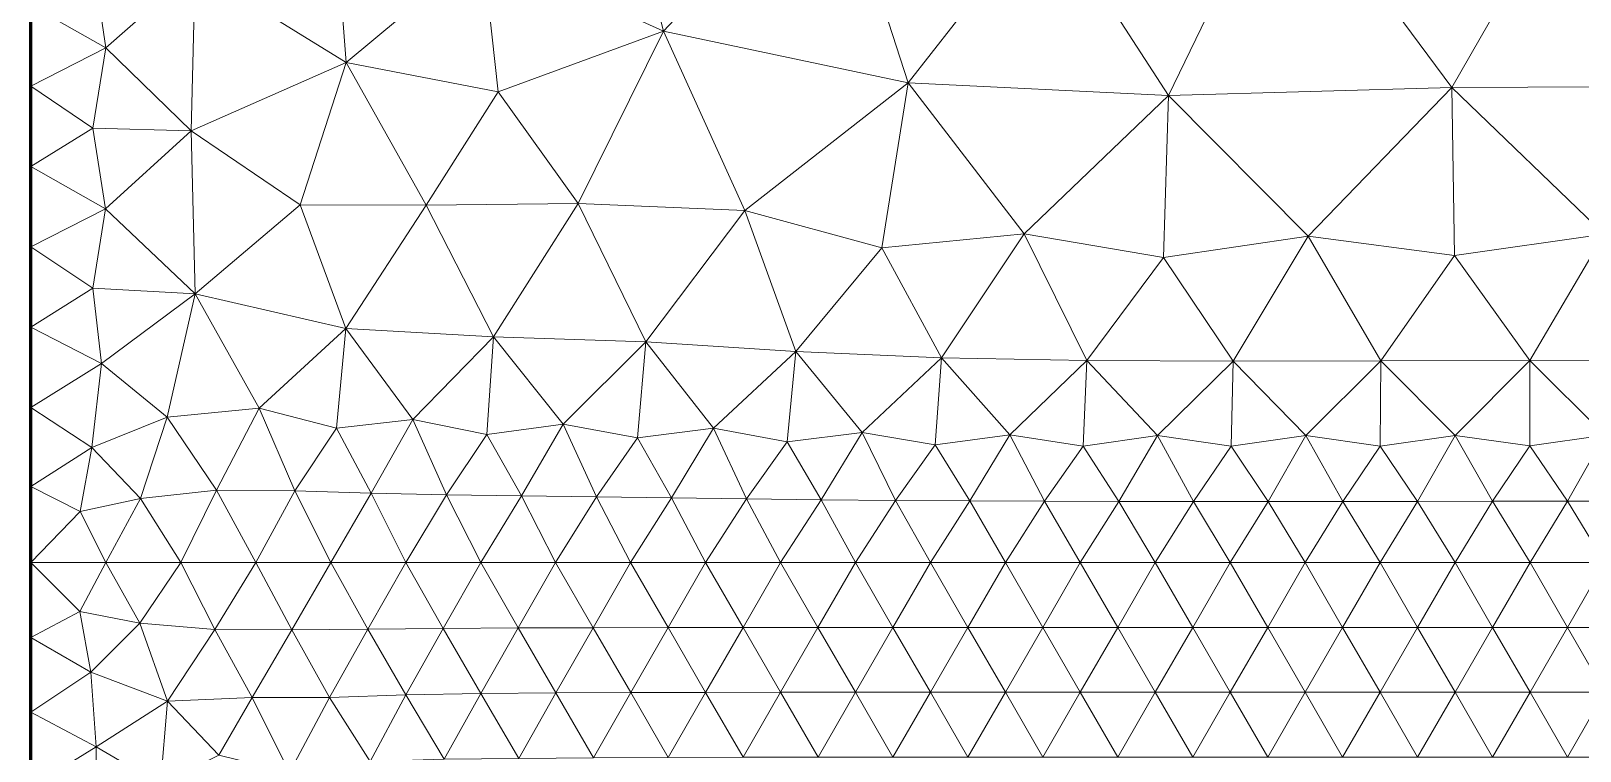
# Model space of a CAD drawing. Extents: x 1.2 to 53.9, y -43.5 to 3.2.
# Drawn here: x 44.609 to 48.75, y -31.263 to -29.338 of the extents above; entities that cross this region are included whole.
import ezdxf

# ---------------------------------------------------------------- set-up
doc = ezdxf.new("R2010")
doc.units = 0
doc.header["$MEASUREMENT"] = 0
doc.layers.add('layer', color=7, linetype='Continuous')

msp = doc.modelspace()

# ---------------------------------------------------------------- linework, layer by layer
at = {"color": 1, "lineweight": 60}
msp.add_line((44.6091, -35.759), (44.6091, -23.259), dxfattribs=at)
at = {"layer": 'layer', "color": 47, "lineweight": 9}
for points in [[(46.1558, -28.7639), (45.8161, -29.1189), (46.2996, -29.3387)], [(46.1558, -28.7639), (46.2996, -29.3387), (46.7536, -28.8579)], [(46.2996, -29.3387), (46.9536, -29.4771), (46.7536, -28.8579)], [(46.7536, -28.8579), (46.9536, -29.4771), (47.3225, -29.006)], [(47.9552, -28.8806), (48.4069, -29.4895), (48.7826, -28.8355)], [(48.4069, -29.4895), (49.2188, -29.4861), (48.7826, -28.8355)], [(47.3225, -29.006), (47.6493, -29.5109), (47.9552, -28.8806)], [(47.6493, -29.5109), (48.4069, -29.4895), (47.9552, -28.8806)], [(45.4154, -28.9486), (45.0483, -29.1737), (45.4515, -29.423)], [(45.4154, -28.9486), (45.4515, -29.423), (45.8161, -29.1189)], [(46.9536, -29.4771), (47.6493, -29.5109), (47.3225, -29.006)], [(45.8161, -29.1189), (45.4515, -29.423), (45.8576, -29.501)], [(45.8161, -29.1189), (45.8576, -29.501), (46.2996, -29.3387)], [(44.7769, -29.1672), (44.6091, -29.2708), (44.8091, -29.3834)], [(44.7769, -29.1672), (44.8091, -29.3834), (45.0483, -29.1737)], [(45.0483, -29.1737), (44.8091, -29.3834), (45.0376, -29.6054)], [(45.0483, -29.1737), (45.0376, -29.6054), (45.4515, -29.423)], [(44.6091, -29.2708), (44.6091, -29.4855), (44.8091, -29.3834)], [(45.8576, -29.501), (46.0713, -29.7994), (46.2996, -29.3387)], [(46.0713, -29.7994), (46.517, -29.818), (46.2996, -29.3387)], [(46.517, -29.818), (46.9536, -29.4771), (46.2996, -29.3387)], [(44.8091, -29.3834), (44.6091, -29.4855), (44.7744, -29.5978)], [(44.8091, -29.3834), (44.7744, -29.5978), (45.0376, -29.6054)], [(45.4515, -29.423), (45.0376, -29.6054), (45.329, -29.8028)], [(45.4515, -29.423), (45.329, -29.8028), (45.6655, -29.8043)], [(45.4515, -29.423), (45.6655, -29.8043), (45.8576, -29.501)], [(46.517, -29.818), (46.8836, -29.9178), (46.9536, -29.4771)], [(46.8836, -29.9178), (47.2643, -29.8803), (46.9536, -29.4771)], [(46.9536, -29.4771), (47.2643, -29.8803), (47.6493, -29.5109)], [(44.6091, -29.4855), (44.6091, -29.7002), (44.7744, -29.5978)], [(45.6655, -29.8043), (46.0713, -29.7994), (45.8576, -29.501)], [(47.2643, -29.8803), (47.6361, -29.9436), (47.6493, -29.5109)], [(47.6361, -29.9436), (48.0233, -29.8868), (47.6493, -29.5109)], [(47.6493, -29.5109), (48.0233, -29.8868), (48.4069, -29.4895)], [(48.0233, -29.8868), (48.4145, -29.9387), (48.4069, -29.4895)], [(48.4069, -29.4895), (48.8145, -29.881), (49.2188, -29.4861)], [(48.4145, -29.9387), (48.8145, -29.881), (48.4069, -29.4895)], [(44.7744, -29.5978), (44.6091, -29.7002), (44.8086, -29.8141)], [(44.7744, -29.5978), (44.8086, -29.8141), (45.0376, -29.6054)], [(45.0376, -29.6054), (44.8086, -29.8141), (45.0482, -30.0409)], [(45.0376, -29.6054), (45.0482, -30.0409), (45.329, -29.8028)], [(44.6091, -29.7002), (44.6091, -29.9149), (44.8086, -29.8141)], [(45.329, -29.8028), (45.0482, -30.0409), (45.4503, -30.1335)], [(45.329, -29.8028), (45.4503, -30.1335), (45.6655, -29.8043)], [(45.4503, -30.1335), (45.8456, -30.1562), (45.6655, -29.8043)], [(45.6655, -29.8043), (45.8456, -30.1562), (46.0713, -29.7994)], [(45.8456, -30.1562), (46.2528, -30.1695), (46.0713, -29.7994)], [(46.0713, -29.7994), (46.2528, -30.1695), (46.517, -29.818)], [(44.8086, -29.8141), (44.6091, -29.9149), (44.7743, -30.0254)], [(44.8086, -29.8141), (44.7743, -30.0254), (45.0482, -30.0409)], [(46.2528, -30.1695), (46.6539, -30.195), (46.517, -29.818)], [(46.517, -29.818), (46.6539, -30.195), (46.8836, -29.9178)], [(46.8836, -29.9178), (47.0432, -30.2115), (47.2643, -29.8803)], [(47.0432, -30.2115), (47.4317, -30.2189), (47.2643, -29.8803)], [(47.2643, -29.8803), (47.4317, -30.2189), (47.6361, -29.9436)], [(47.6361, -29.9436), (47.8222, -30.2208), (48.0233, -29.8868)], [(47.8222, -30.2208), (48.2171, -30.2199), (48.0233, -29.8868)], [(48.0233, -29.8868), (48.2171, -30.2199), (48.4145, -29.9387)], [(48.4145, -29.9387), (48.6154, -30.2187), (48.8145, -29.881)], [(48.6154, -30.2187), (49.0165, -30.2185), (48.8145, -29.881)], [(44.6091, -29.9149), (44.6091, -30.1296), (44.7743, -30.0254)], [(46.6539, -30.195), (47.0432, -30.2115), (46.8836, -29.9178)], [(47.4317, -30.2189), (47.8222, -30.2208), (47.6361, -29.9436)], [(48.2171, -30.2199), (48.6154, -30.2187), (48.4145, -29.9387)], [(44.7743, -30.0254), (44.6091, -30.1296), (44.7975, -30.227)], [(44.7743, -30.0254), (44.7975, -30.227), (45.0482, -30.0409)], [(45.0482, -30.0409), (44.7975, -30.227), (44.9733, -30.3703)], [(45.0482, -30.0409), (44.9733, -30.3703), (45.2188, -30.3468)], [(45.0482, -30.0409), (45.2188, -30.3468), (45.4503, -30.1335)], [(44.6091, -30.1296), (44.6091, -30.3443), (44.7975, -30.227)], [(45.2188, -30.3468), (45.4255, -30.4001), (45.4503, -30.1335)], [(45.4255, -30.4001), (45.6302, -30.3767), (45.4503, -30.1335)], [(45.4503, -30.1335), (45.6302, -30.3767), (45.8456, -30.1562)], [(45.6302, -30.3767), (45.828, -30.4165), (45.8456, -30.1562)], [(45.828, -30.4165), (46.0317, -30.3888), (45.8456, -30.1562)], [(45.8456, -30.1562), (46.0317, -30.3888), (46.2528, -30.1695)], [(46.0317, -30.3888), (46.2304, -30.4256), (46.2528, -30.1695)], [(46.2304, -30.4256), (46.4338, -30.4), (46.2528, -30.1695)], [(46.2528, -30.1695), (46.4338, -30.4), (46.6539, -30.195)], [(44.7975, -30.227), (44.6091, -30.3443), (44.7717, -30.4513)], [(44.7975, -30.227), (44.7717, -30.4513), (44.9733, -30.3703)], [(46.4338, -30.4), (46.6305, -30.4367), (46.6539, -30.195)], [(46.6305, -30.4367), (46.8312, -30.4112), (46.6539, -30.195)], [(46.6539, -30.195), (46.8312, -30.4112), (47.0432, -30.2115)], [(46.8312, -30.4112), (47.0263, -30.4443), (47.0432, -30.2115)], [(47.0263, -30.4443), (47.2256, -30.4174), (47.0432, -30.2115)], [(47.0432, -30.2115), (47.2256, -30.4174), (47.4317, -30.2189)], [(47.2256, -30.4174), (47.4214, -30.4476), (47.4317, -30.2189)], [(47.4214, -30.4476), (47.6204, -30.4197), (47.4317, -30.2189)], [(47.4317, -30.2189), (47.6204, -30.4197), (47.8222, -30.2208)], [(47.6204, -30.4197), (47.8177, -30.4483), (47.8222, -30.2208)], [(47.8177, -30.4483), (48.0171, -30.4198), (47.8222, -30.2208)], [(47.8222, -30.2208), (48.0171, -30.4198), (48.2171, -30.2199)], [(48.0171, -30.4198), (48.2159, -30.4479), (48.2171, -30.2199)], [(48.2159, -30.4479), (48.4158, -30.4191), (48.2171, -30.2199)], [(48.2171, -30.2199), (48.4158, -30.4191), (48.6154, -30.2187)], [(48.4158, -30.4191), (48.6157, -30.4473), (48.6154, -30.2187)], [(48.6154, -30.2187), (48.8161, -30.4188), (49.0165, -30.2185)], [(48.6157, -30.4473), (48.8161, -30.4188), (48.6154, -30.2187)], [(44.6091, -30.3443), (44.6091, -30.5553), (44.7717, -30.4513)], [(44.9733, -30.3703), (45.1047, -30.5651), (45.2188, -30.3468)], [(45.1047, -30.5651), (45.3146, -30.5674), (45.2188, -30.3468)], [(45.2188, -30.3468), (45.3146, -30.5674), (45.4255, -30.4001)], [(44.9733, -30.3703), (44.7717, -30.4513), (44.9016, -30.588)], [(44.9016, -30.588), (45.1047, -30.5651), (44.9733, -30.3703)], [(45.4255, -30.4001), (45.5183, -30.5735), (45.6302, -30.3767)], [(45.5183, -30.5735), (45.7195, -30.5777), (45.6302, -30.3767)], [(45.6302, -30.3767), (45.7195, -30.5777), (45.828, -30.4165)], [(45.828, -30.4165), (45.9201, -30.5808), (46.0317, -30.3888)], [(45.9201, -30.5808), (46.1208, -30.5832), (46.0317, -30.3888)], [(46.0317, -30.3888), (46.1208, -30.5832), (46.2304, -30.4256)], [(45.3146, -30.5674), (45.5183, -30.5735), (45.4255, -30.4001)], [(45.7195, -30.5777), (45.9201, -30.5808), (45.828, -30.4165)], [(46.1208, -30.5832), (46.3214, -30.5859), (46.2304, -30.4256)], [(46.2304, -30.4256), (46.3214, -30.5859), (46.4338, -30.4)], [(46.3214, -30.5859), (46.5215, -30.5885), (46.4338, -30.4)], [(46.4338, -30.4), (46.5215, -30.5885), (46.6305, -30.4367)], [(46.6305, -30.4367), (46.7211, -30.5911), (46.8312, -30.4112)], [(46.7211, -30.5911), (46.9202, -30.5929), (46.8312, -30.4112)], [(46.8312, -30.4112), (46.9202, -30.5929), (47.0263, -30.4443)], [(47.0263, -30.4443), (47.1191, -30.5943), (47.2256, -30.4174)], [(47.1191, -30.5943), (47.3181, -30.5951), (47.2256, -30.4174)], [(47.2256, -30.4174), (47.3181, -30.5951), (47.4214, -30.4476)], [(47.4214, -30.4476), (47.5172, -30.5955), (47.6204, -30.4197)], [(47.5172, -30.5955), (47.7165, -30.5957), (47.6204, -30.4197)], [(47.6204, -30.4197), (47.7165, -30.5957), (47.8177, -30.4483)], [(47.8177, -30.4483), (47.9159, -30.5957), (48.0171, -30.4198)], [(47.9159, -30.5957), (48.1157, -30.5956), (48.0171, -30.4198)], [(48.0171, -30.4198), (48.1157, -30.5956), (48.2159, -30.4479)], [(48.2159, -30.4479), (48.3156, -30.5954), (48.4158, -30.4191)], [(48.3156, -30.5954), (48.5158, -30.5953), (48.4158, -30.4191)], [(48.4158, -30.4191), (48.5158, -30.5953), (48.6157, -30.4473)], [(48.6157, -30.4473), (48.7161, -30.5952), (48.8161, -30.4188)], [(48.7161, -30.5952), (48.9165, -30.5952), (48.8161, -30.4188)], [(44.7717, -30.4513), (44.6091, -30.5553), (44.7402, -30.6226)], [(44.7717, -30.4513), (44.7402, -30.6226), (44.9016, -30.588)], [(46.5215, -30.5885), (46.7211, -30.5911), (46.6305, -30.4367)], [(46.9202, -30.5929), (47.1191, -30.5943), (47.0263, -30.4443)], [(47.3181, -30.5951), (47.5172, -30.5955), (47.4214, -30.4476)], [(47.7165, -30.5957), (47.9159, -30.5957), (47.8177, -30.4483)], [(48.1157, -30.5956), (48.3156, -30.5954), (48.2159, -30.4479)], [(48.5158, -30.5953), (48.7161, -30.5952), (48.6157, -30.4473)], [(44.6091, -30.5553), (44.6091, -30.759), (44.7402, -30.6226)], [(44.7402, -30.6226), (44.8094, -30.759), (44.9016, -30.588)], [(44.8094, -30.759), (45.0098, -30.759), (44.9016, -30.588)], [(44.9016, -30.588), (45.0098, -30.759), (45.1047, -30.5651)], [(45.0098, -30.759), (45.2101, -30.759), (45.1047, -30.5651)], [(45.1047, -30.5651), (45.2101, -30.759), (45.3146, -30.5674)], [(45.2101, -30.759), (45.4105, -30.759), (45.3146, -30.5674)], [(45.3146, -30.5674), (45.4105, -30.759), (45.5183, -30.5735)], [(45.4105, -30.759), (45.6108, -30.759), (45.5183, -30.5735)], [(45.5183, -30.5735), (45.6108, -30.759), (45.7195, -30.5777)], [(45.6108, -30.759), (45.8112, -30.759), (45.7195, -30.5777)], [(45.7195, -30.5777), (45.8112, -30.759), (45.9201, -30.5808)], [(45.8112, -30.759), (46.0115, -30.759), (45.9201, -30.5808)], [(45.9201, -30.5808), (46.0115, -30.759), (46.1208, -30.5832)], [(46.0115, -30.759), (46.2119, -30.759), (46.1208, -30.5832)], [(46.1208, -30.5832), (46.2119, -30.759), (46.3214, -30.5859)], [(46.2119, -30.759), (46.4122, -30.759), (46.3214, -30.5859)], [(46.3214, -30.5859), (46.4122, -30.759), (46.5215, -30.5885)], [(46.4122, -30.759), (46.6126, -30.759), (46.5215, -30.5885)], [(46.5215, -30.5885), (46.6126, -30.759), (46.7211, -30.5911)], [(46.6126, -30.759), (46.8129, -30.759), (46.7211, -30.5911)], [(46.7211, -30.5911), (46.8129, -30.759), (46.9202, -30.5929)], [(46.8129, -30.759), (47.0133, -30.759), (46.9202, -30.5929)], [(46.9202, -30.5929), (47.0133, -30.759), (47.1191, -30.5943)], [(47.0133, -30.759), (47.2136, -30.759), (47.1191, -30.5943)], [(47.1191, -30.5943), (47.2136, -30.759), (47.3181, -30.5951)], [(47.2136, -30.759), (47.414, -30.759), (47.3181, -30.5951)], [(47.3181, -30.5951), (47.414, -30.759), (47.5172, -30.5955)], [(47.414, -30.759), (47.6143, -30.759), (47.5172, -30.5955)], [(47.5172, -30.5955), (47.6143, -30.759), (47.7165, -30.5957)], [(47.6143, -30.759), (47.8147, -30.759), (47.7165, -30.5957)], [(47.7165, -30.5957), (47.8147, -30.759), (47.9159, -30.5957)], [(47.8147, -30.759), (48.015, -30.759), (47.9159, -30.5957)], [(47.9159, -30.5957), (48.015, -30.759), (48.1157, -30.5956)], [(48.015, -30.759), (48.2154, -30.759), (48.1157, -30.5956)], [(48.1157, -30.5956), (48.2154, -30.759), (48.3156, -30.5954)], [(48.2154, -30.759), (48.4157, -30.759), (48.3156, -30.5954)], [(48.3156, -30.5954), (48.4157, -30.759), (48.5158, -30.5953)], [(48.4157, -30.759), (48.6161, -30.759), (48.5158, -30.5953)], [(48.5158, -30.5953), (48.6161, -30.759), (48.7161, -30.5952)], [(48.6161, -30.759), (48.8164, -30.759), (48.7161, -30.5952)], [(48.7161, -30.5952), (48.8164, -30.759), (48.9165, -30.5952)], [(44.6091, -30.759), (44.8094, -30.759), (44.7402, -30.6226)], [(44.6091, -30.759), (44.6091, -30.959), (44.7395, -30.89)], [(44.8094, -30.759), (44.6091, -30.759), (44.7395, -30.89)], [(44.9004, -30.9213), (44.8094, -30.759), (44.7395, -30.89)], [(45.0098, -30.759), (44.8094, -30.759), (44.9004, -30.9213)], [(45.1002, -30.9378), (45.0098, -30.759), (44.9004, -30.9213)], [(45.2101, -30.759), (45.0098, -30.759), (45.1002, -30.9378)], [(45.3063, -30.9386), (45.2101, -30.759), (45.1002, -30.9378)], [(45.4105, -30.759), (45.2101, -30.759), (45.3063, -30.9386)], [(45.5095, -30.9371), (45.4105, -30.759), (45.3063, -30.9386)], [(45.6108, -30.759), (45.4105, -30.759), (45.5095, -30.9371)], [(45.7111, -30.9349), (45.6108, -30.759), (45.5095, -30.9371)], [(45.8112, -30.759), (45.6108, -30.759), (45.7111, -30.9349)], [(45.9117, -30.9337), (45.8112, -30.759), (45.7111, -30.9349)], [(46.0115, -30.759), (45.8112, -30.759), (45.9117, -30.9337)], [(46.112, -30.933), (46.0115, -30.759), (45.9117, -30.9337)], [(46.2119, -30.759), (46.0115, -30.759), (46.112, -30.933)], [(46.3122, -30.9326), (46.2119, -30.759), (46.112, -30.933)], [(46.4122, -30.759), (46.2119, -30.759), (46.3122, -30.9326)], [(46.5125, -30.9324), (46.4122, -30.759), (46.3122, -30.9326)], [(46.6126, -30.759), (46.4122, -30.759), (46.5125, -30.9324)], [(46.7128, -30.9323), (46.6126, -30.759), (46.5125, -30.9324)], [(46.8129, -30.759), (46.6126, -30.759), (46.7128, -30.9323)], [(46.9131, -30.9323), (46.8129, -30.759), (46.7128, -30.9323)], [(47.0133, -30.759), (46.8129, -30.759), (46.9131, -30.9323)], [(47.1135, -30.9323), (47.0133, -30.759), (46.9131, -30.9323)], [(47.2136, -30.759), (47.0133, -30.759), (47.1135, -30.9323)], [(47.3138, -30.9323), (47.2136, -30.759), (47.1135, -30.9323)], [(47.414, -30.759), (47.2136, -30.759), (47.3138, -30.9323)], [(47.5142, -30.9323), (47.414, -30.759), (47.3138, -30.9323)], [(47.6143, -30.759), (47.414, -30.759), (47.5142, -30.9323)], [(47.7145, -30.9323), (47.6143, -30.759), (47.5142, -30.9323)], [(47.8147, -30.759), (47.6143, -30.759), (47.7145, -30.9323)], [(47.9149, -30.9323), (47.8147, -30.759), (47.7145, -30.9323)], [(48.015, -30.759), (47.8147, -30.759), (47.9149, -30.9323)], [(48.1152, -30.9323), (48.015, -30.759), (47.9149, -30.9323)], [(48.2154, -30.759), (48.015, -30.759), (48.1152, -30.9323)], [(48.3156, -30.9323), (48.2154, -30.759), (48.1152, -30.9323)], [(48.4157, -30.759), (48.2154, -30.759), (48.3156, -30.9323)], [(48.5159, -30.9323), (48.4157, -30.759), (48.3156, -30.9323)], [(48.6161, -30.759), (48.4157, -30.759), (48.5159, -30.9323)], [(48.7163, -30.9323), (48.6161, -30.759), (48.5159, -30.9323)], [(48.8164, -30.759), (48.6161, -30.759), (48.7163, -30.9323)], [(48.9166, -30.9323), (48.8164, -30.759), (48.7163, -30.9323)], [(44.7395, -30.89), (44.6091, -30.959), (44.7693, -31.0517)], [(44.7395, -30.89), (44.7693, -31.0517), (44.9004, -30.9213)], [(44.9004, -30.9213), (44.7693, -31.0517), (44.9742, -31.1297)], [(45.1002, -30.9378), (44.9004, -30.9213), (44.9742, -31.1297)], [(44.6091, -30.959), (44.6091, -31.159), (44.7693, -31.0517)], [(45.2, -31.1197), (45.1002, -30.9378), (44.9742, -31.1297)], [(45.3063, -30.9386), (45.1002, -30.9378), (45.2, -31.1197)], [(45.4072, -31.1194), (45.3063, -30.9386), (45.2, -31.1197)], [(45.5095, -30.9371), (45.3063, -30.9386), (45.4072, -31.1194)], [(45.6114, -31.1123), (45.5095, -30.9371), (45.4072, -31.1194)], [(45.7111, -30.9349), (45.5095, -30.9371), (45.6114, -31.1123)], [(45.812, -31.109), (45.7111, -30.9349), (45.6114, -31.1123)], [(45.9117, -30.9337), (45.7111, -30.9349), (45.812, -31.109)], [(46.0122, -31.1074), (45.9117, -30.9337), (45.812, -31.109)], [(46.112, -30.933), (45.9117, -30.9337), (46.0122, -31.1074)], [(46.2123, -31.1065), (46.112, -30.933), (46.0122, -31.1074)], [(46.3122, -30.9326), (46.112, -30.933), (46.2123, -31.1065)], [(46.4125, -31.106), (46.3122, -30.9326), (46.2123, -31.1065)], [(46.5125, -30.9324), (46.3122, -30.9326), (46.4125, -31.106)], [(46.6127, -31.1057), (46.5125, -30.9324), (46.4125, -31.106)], [(46.7128, -30.9323), (46.5125, -30.9324), (46.6127, -31.1057)], [(46.813, -31.1056), (46.7128, -30.9323), (46.6127, -31.1057)], [(46.9131, -30.9323), (46.7128, -30.9323), (46.813, -31.1056)], [(47.0133, -31.1055), (46.9131, -30.9323), (46.813, -31.1056)], [(47.1135, -30.9323), (46.9131, -30.9323), (47.0133, -31.1055)], [(47.2136, -31.1055), (47.1135, -30.9323), (47.0133, -31.1055)], [(47.3138, -30.9323), (47.1135, -30.9323), (47.2136, -31.1055)], [(47.414, -31.1055), (47.3138, -30.9323), (47.2136, -31.1055)], [(47.5142, -30.9323), (47.3138, -30.9323), (47.414, -31.1055)], [(47.6143, -31.1055), (47.5142, -30.9323), (47.414, -31.1055)], [(47.7145, -30.9323), (47.5142, -30.9323), (47.6143, -31.1055)], [(47.8147, -31.1055), (47.7145, -30.9323), (47.6143, -31.1055)], [(47.9149, -30.9323), (47.7145, -30.9323), (47.8147, -31.1055)], [(48.015, -31.1055), (47.9149, -30.9323), (47.8147, -31.1055)], [(48.1152, -30.9323), (47.9149, -30.9323), (48.015, -31.1055)], [(48.2154, -31.1055), (48.1152, -30.9323), (48.015, -31.1055)], [(48.3156, -30.9323), (48.1152, -30.9323), (48.2154, -31.1055)], [(48.4157, -31.1055), (48.3156, -30.9323), (48.2154, -31.1055)], [(48.5159, -30.9323), (48.3156, -30.9323), (48.4157, -31.1055)], [(48.6161, -31.1055), (48.5159, -30.9323), (48.4157, -31.1055)], [(48.7163, -30.9323), (48.5159, -30.9323), (48.6161, -31.1055)], [(48.8164, -31.1055), (48.7163, -30.9323), (48.6161, -31.1055)], [(48.9166, -30.9323), (48.7163, -30.9323), (48.8164, -31.1055)], [(44.7693, -31.0517), (44.6091, -31.159), (44.7832, -31.2511)], [(44.7693, -31.0517), (44.7832, -31.2511), (44.9742, -31.1297)], [(44.9742, -31.1297), (44.7832, -31.2511), (44.9551, -31.352)], [(44.9742, -31.1297), (44.9551, -31.352), (45.111, -31.274)], [(45.2, -31.1197), (44.9742, -31.1297), (45.111, -31.274)], [(45.3005, -31.3204), (45.2, -31.1197), (45.111, -31.274)], [(45.4072, -31.1194), (45.2, -31.1197), (45.3005, -31.3204)], [(45.5155, -31.2906), (45.4072, -31.1194), (45.3005, -31.3204)], [(45.6114, -31.1123), (45.4072, -31.1194), (45.5155, -31.2906)], [(45.7134, -31.2848), (45.6114, -31.1123), (45.5155, -31.2906)], [(45.812, -31.109), (45.6114, -31.1123), (45.7134, -31.2848)], [(45.9128, -31.2824), (45.812, -31.109), (45.7134, -31.2848)], [(46.0122, -31.1074), (45.812, -31.109), (45.9128, -31.2824)], [(46.1127, -31.2808), (46.0122, -31.1074), (45.9128, -31.2824)], [(46.2123, -31.1065), (46.0122, -31.1074), (46.1127, -31.2808)], [(46.3127, -31.2797), (46.2123, -31.1065), (46.1127, -31.2808)], [(46.4125, -31.106), (46.2123, -31.1065), (46.3127, -31.2797)], [(46.5128, -31.2791), (46.4125, -31.106), (46.3127, -31.2797)], [(46.6127, -31.1057), (46.4125, -31.106), (46.5128, -31.2791)], [(46.7129, -31.2789), (46.6127, -31.1057), (46.5128, -31.2791)], [(46.813, -31.1056), (46.6127, -31.1057), (46.7129, -31.2789)], [(46.9131, -31.2788), (46.813, -31.1056), (46.7129, -31.2789)], [(47.0133, -31.1055), (46.813, -31.1056), (46.9131, -31.2788)], [(47.1135, -31.2787), (47.0133, -31.1055), (46.9131, -31.2788)], [(47.2136, -31.1055), (47.0133, -31.1055), (47.1135, -31.2787)], [(47.3138, -31.2787), (47.2136, -31.1055), (47.1135, -31.2787)], [(47.414, -31.1055), (47.2136, -31.1055), (47.3138, -31.2787)], [(47.5142, -31.2787), (47.414, -31.1055), (47.3138, -31.2787)], [(47.6143, -31.1055), (47.414, -31.1055), (47.5142, -31.2787)], [(47.7145, -31.2787), (47.6143, -31.1055), (47.5142, -31.2787)], [(47.8147, -31.1055), (47.6143, -31.1055), (47.7145, -31.2787)], [(47.9149, -31.2787), (47.8147, -31.1055), (47.7145, -31.2787)], [(48.015, -31.1055), (47.8147, -31.1055), (47.9149, -31.2787)], [(48.1152, -31.2787), (48.015, -31.1055), (47.9149, -31.2787)], [(48.2154, -31.1055), (48.015, -31.1055), (48.1152, -31.2787)], [(48.3156, -31.2787), (48.2154, -31.1055), (48.1152, -31.2787)], [(48.4157, -31.1055), (48.2154, -31.1055), (48.3156, -31.2787)], [(48.5159, -31.2787), (48.4157, -31.1055), (48.3156, -31.2787)], [(48.6161, -31.1055), (48.4157, -31.1055), (48.5159, -31.2787)], [(48.7163, -31.2787), (48.6161, -31.1055), (48.5159, -31.2787)], [(48.8164, -31.1055), (48.6161, -31.1055), (48.7163, -31.2787)], [(48.9166, -31.2787), (48.8164, -31.1055), (48.7163, -31.2787)], [(44.6091, -31.159), (44.6091, -31.359), (44.7832, -31.2511)], [(44.7832, -31.2511), (44.6091, -31.359), (44.7822, -31.4551)], [(44.7832, -31.2511), (44.7822, -31.4551), (44.9551, -31.352)]]:
    msp.add_3dface(points, dxfattribs=at)

doc.saveas('drawing.dxf')
